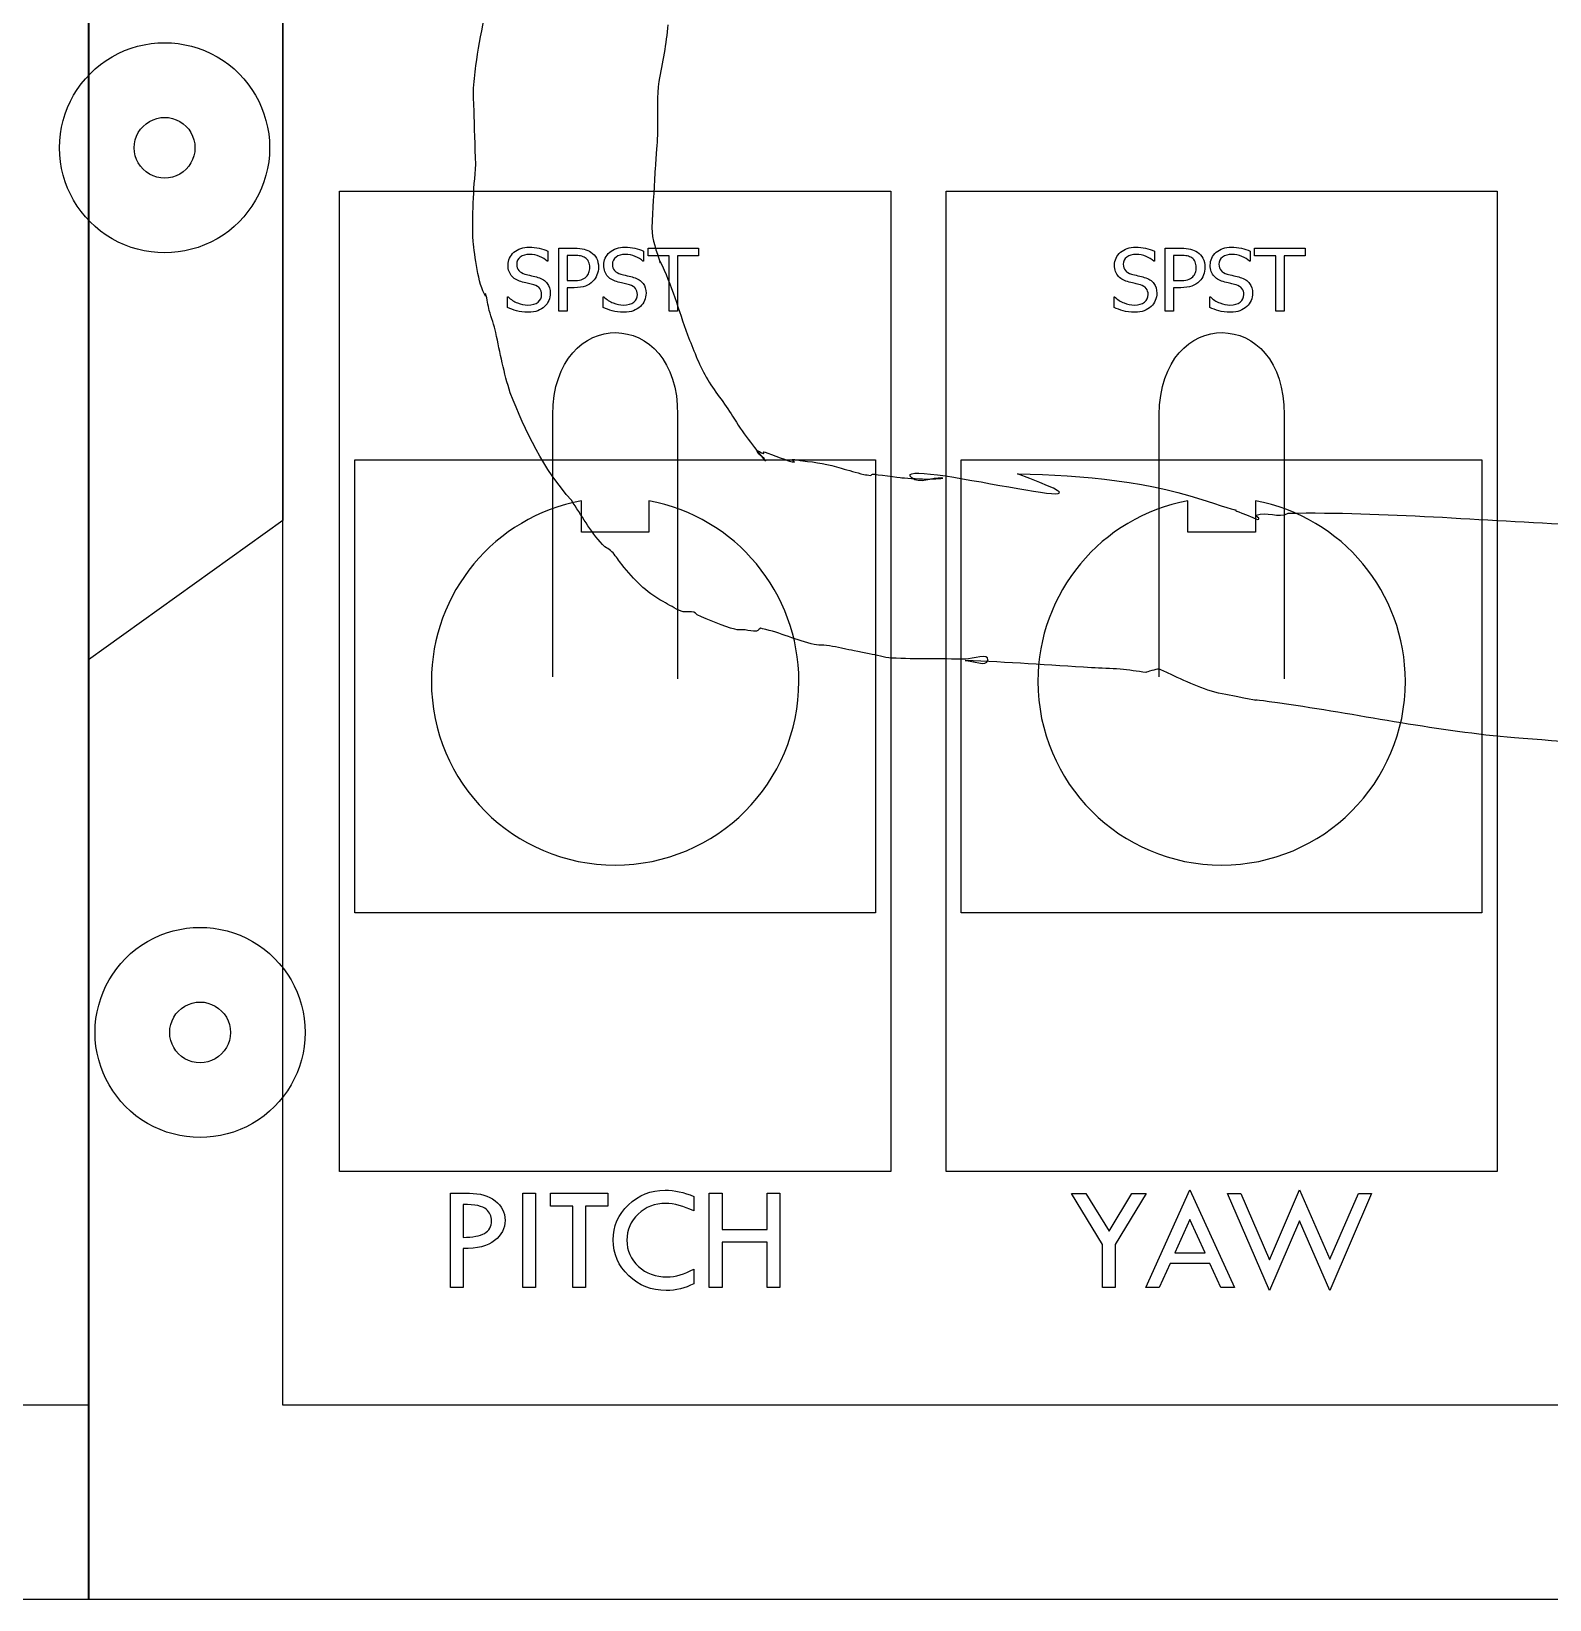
# Model space of a CAD drawing. Extents: x 0 to 339, y 0 to 211.
# Drawn here: x 236.6 to 286.2, y 0.1 to 51.3 of the extents above; entities that cross this region are included whole.
import ezdxf

# ---------------------------------------------------------------- set-up
doc = ezdxf.new("R2010")
doc.units = 0
doc.layers.add('Layer_1', color=7, linetype='CONTINUOUS')

msp = doc.modelspace()

# ---------------------------------------------------------------- linework, layer by layer
at = {"layer": 'Layer_1', "color": 6}
for p, q in [((238.475311, 0.149044), (238.475311, 210.432094)), ((238.487211, 210.432094), (238.487211, 0.149044)), ((238.4753, 204.072506), (238.4753, 6.478666)), ((244.825286, 6.478666), (244.825286, 204.072506)), ((246.673074, 46.108046), (264.673074, 46.108046)), ((246.673074, 14.108046), (246.673074, 46.108046)), ((264.673074, 46.108046), (264.673074, 14.108046)), ((266.477143, 46.108046), (284.477143, 46.108046)), ((266.477143, 14.108046), (266.477143, 46.108046)), ((284.477143, 46.108046), (284.477143, 14.108046)), ((253.476479, 44.147816), (253.476479, 43.821221)), ((253.833392, 42.190997), (253.833392, 44.242894)), ((253.833392, 44.242894), (254.348778, 44.242894)), ((256.601867, 44.147816), (256.601867, 43.821221)), ((256.749318, 44.000356), (256.749318, 44.24289)), ((256.749318, 44.24289), (258.400206, 44.24289)), ((258.400206, 44.24289), (258.400206, 44.000356)), ((273.280548, 44.147816), (273.280548, 43.821221)), ((273.637461, 42.190997), (273.637461, 44.242894)), ((273.637461, 44.242894), (274.152847, 44.242894)), ((276.405936, 44.147816), (276.405936, 43.821221)), ((276.553387, 44.000356), (276.553387, 44.24289)), ((276.553387, 44.24289), (278.204275, 44.24289)), ((278.204275, 44.24289), (278.204275, 44.000356)), ((253.476479, 43.821221), (253.455809, 43.821221)), ((254.332238, 44.008616), (254.10624, 44.008616)), ((254.10624, 44.008616), (254.10624, 43.188684)), ((254.844872, 43.617248), (254.844871, 43.617251)), ((255.12875, 43.624152), (255.128746, 43.624151)), ((256.601867, 43.821221), (256.581197, 43.821221)), ((257.438337, 44.000356), (256.749318, 44.000356)), ((257.438337, 42.190993), (257.438337, 44.000356)), ((258.400206, 44.000356), (257.711188, 44.000356)), ((257.711188, 44.000356), (257.711188, 42.190993)), ((273.280548, 43.821221), (273.259878, 43.821221)), ((274.136307, 44.008616), (273.910309, 44.008616)), ((273.910309, 44.008616), (273.910309, 43.188684)), ((274.648941, 43.617248), (274.64894, 43.617251)), ((274.932819, 43.624152), (274.932815, 43.624151)), ((276.405936, 43.821221), (276.385266, 43.821221)), ((277.242406, 44.000356), (276.553387, 44.000356)), ((277.242406, 42.190993), (277.242406, 44.000356)), ((278.204275, 44.000356), (277.515257, 44.000356)), ((277.515257, 44.000356), (277.515257, 42.190993)), ((254.10624, 43.188684), (254.292275, 43.188684)), ((273.910309, 43.188684), (274.096344, 43.188684)), ((252.160454, 42.313638), (252.160454, 42.655391)), ((252.160454, 42.655391), (252.179747, 42.655391)), ((254.337754, 42.955807), (254.106244, 42.955807)), ((254.106244, 42.955807), (254.106244, 42.190997)), ((255.285842, 42.313633), (255.285842, 42.655391)), ((255.285842, 42.655391), (255.305132, 42.655391)), ((271.964523, 42.313638), (271.964523, 42.655391)), ((271.964523, 42.655391), (271.983816, 42.655391)), ((274.141823, 42.955807), (273.910313, 42.955807)), ((273.910313, 42.955807), (273.910313, 42.190997)), ((275.089911, 42.313633), (275.089911, 42.655391)), ((275.089911, 42.655391), (275.109201, 42.655391)), ((252.834314, 42.153802), (252.834314, 42.153786)), ((254.106244, 42.190997), (253.833392, 42.190997)), ((255.959699, 42.153802), (255.959703, 42.153786)), ((257.711188, 42.190993), (257.438337, 42.190993)), ((272.638383, 42.153802), (272.638383, 42.153786)), ((273.910313, 42.190997), (273.637461, 42.190997)), ((275.763768, 42.153802), (275.763772, 42.153786)), ((277.515257, 42.190993), (277.242406, 42.190993)), ((253.634978, 30.255239), (253.634978, 38.807869)), ((257.710831, 38.807869), (257.710831, 30.188419)), ((273.439047, 30.255239), (273.439047, 38.807869)), ((277.5149, 38.807869), (277.5149, 30.188419)), ((264.673074, 14.108046), (246.673074, 14.108046)), ((284.477143, 14.108046), (266.477143, 14.108046)), ((238.4753, 6.478666), (122.48033, 6.478666)), ((332.242034, 6.478666), (244.825286, 6.478666)), ((238.487211, 0.149044), (238.475311, 0.149044))]:
    msp.add_line(p, q, dxfattribs=at)
at = {"layer": 'Layer_1', "color": 1}
for p, q in [((244.825298, 59.689061), (244.825298, 35.355151)), ((241.953718, 47.522371), (241.953718, 47.522371)), ((254.57329, 34.973004), (254.57329, 36.002478)), ((256.773157, 36.002478), (256.773157, 34.973004)), ((274.377359, 34.973004), (274.377359, 36.002478)), ((276.577226, 36.002478), (276.577226, 34.973004)), ((244.825298, 35.355151), (238.475308, 30.812271)), ((256.773157, 34.973004), (254.57329, 34.973004)), ((276.577226, 34.973004), (274.377359, 34.973004)), ((238.475308, 30.812271), (238.475308, 6.478871)), ((243.112358, 18.645581), (243.112358, 18.645581)), ((238.475308, 6.478871), (238.475308, 6.478871)), ((238.475308, 6.478871), (238.475308, 0.149051))]:
    msp.add_line(p, q, dxfattribs=at)
at = {"layer": 'Layer_1', "color": 3}
for p, q in [((244.39053, 47.522371), (244.39053, 47.522371)), ((247.173059, 37.335906), (264.173059, 37.335906)), ((247.173059, 22.549446), (247.173059, 37.335906)), ((264.173059, 37.335906), (264.173059, 22.549446)), ((266.977128, 37.335906), (283.977128, 37.335906)), ((266.977128, 22.549446), (266.977128, 37.335906)), ((283.977128, 37.335906), (283.977128, 22.549446)), ((264.173059, 22.549446), (247.173059, 22.549446)), ((283.977128, 22.549446), (266.977128, 22.549446)), ((245.54917, 18.645581), (245.54917, 18.645581))]:
    msp.add_line(p, q, dxfattribs=at)
at = {"layer": 'Layer_1', "color": 7}
for p, q in [((250.295281, 13.397901), (250.912642, 13.397901)), ((250.295281, 10.325561), (250.295281, 13.397901)), ((252.661028, 13.397901), (253.075818, 13.397901)), ((252.661028, 10.325561), (252.661028, 13.397901)), ((253.075818, 13.397901), (253.075818, 10.325561)), ((253.558131, 13.397901), (255.436742, 13.397901)), ((253.558131, 12.978291), (253.558131, 13.397901)), ((255.436742, 13.397901), (255.436742, 12.978291)), ((258.747824, 13.397901), (259.167436, 13.397901)), ((258.747824, 10.325561), (258.747824, 13.397901)), ((259.167436, 13.397901), (259.167436, 12.216231)), ((260.63608, 12.216231), (260.63608, 13.397901)), ((260.63608, 13.397901), (261.05087, 13.397901)), ((261.05087, 13.397901), (261.05087, 10.325561)), ((270.579251, 13.388931), (271.044683, 13.388931)), ((271.582462, 11.720121), (270.579251, 13.388931)), ((271.044683, 13.388931), (271.799503, 12.154211)), ((271.799503, 12.154211), (272.544678, 13.388931)), ((273.01011, 13.388931), (272.002075, 11.724951)), ((272.544678, 13.388931), (273.01011, 13.388931)), ((273.005287, 10.316591), (274.442581, 13.507101)), ((274.442581, 13.507101), (275.894344, 10.316591)), ((277.035015, 10.222541), (275.67248, 13.384111)), ((275.67248, 13.384111), (276.106562, 13.384111)), ((276.106562, 13.384111), (277.039838, 11.220931)), ((277.039838, 11.220931), (278.023757, 13.507101)), ((278.023757, 13.507101), (279.0125, 11.240221)), ((279.0125, 11.240221), (279.940953, 13.384111)), ((280.375035, 13.384111), (279.0125, 10.222541)), ((279.940953, 13.384111), (280.375035, 13.384111)), ((250.710071, 13.031341), (250.710071, 11.955781)), ((250.710071, 13.031341), (250.710071, 13.031341)), ((254.288836, 12.978291), (253.558131, 12.978291)), ((254.288836, 10.325561), (254.288836, 12.978291)), ((255.436742, 12.978291), (254.703626, 12.978291)), ((254.703626, 12.978291), (254.703626, 10.325561)), ((258.240188, 13.294201), (258.240188, 12.819121)), ((258.240188, 13.294201), (258.240188, 13.294201)), ((274.442581, 12.544881), (273.948209, 11.452441)), ((274.936952, 11.452441), (274.442581, 12.544881)), ((278.023757, 12.494241), (277.035015, 10.222541)), ((279.0125, 10.222541), (278.023757, 12.494241)), ((259.167436, 12.216231), (260.63608, 12.216231)), ((260.63608, 11.801441), (259.167436, 11.801441)), ((259.167436, 11.801441), (259.167436, 10.325561)), ((260.63608, 10.325561), (260.63608, 11.801441)), ((250.710071, 11.589231), (250.710071, 10.325561)), ((271.582462, 10.316591), (271.582462, 11.720121)), ((272.002075, 11.724951), (272.002075, 10.316591)), ((273.948209, 11.452441), (274.936952, 11.452441)), ((258.240188, 10.923631), (258.240188, 10.443731)), ((273.791457, 11.102761), (273.44178, 10.316591)), ((275.096115, 11.102761), (273.791457, 11.102761)), ((275.455439, 10.316591), (275.096115, 11.102761)), ((250.710071, 10.325561), (250.295281, 10.325561)), ((253.075818, 10.325561), (252.661028, 10.325561)), ((254.703626, 10.325561), (254.288836, 10.325561)), ((259.167436, 10.325561), (258.747824, 10.325561)), ((261.05087, 10.325561), (260.63608, 10.325561)), ((272.002075, 10.316591), (271.582462, 10.316591)), ((273.44178, 10.316591), (273.005287, 10.316591)), ((275.894344, 10.316591), (275.455439, 10.316591)), ((338.58731, 0.132278), (0.13229, 0.132278))]:
    msp.add_line(p, q, dxfattribs=at)
at = {"layer": 'Layer_1', "color": 3}
for points in [[(304.930188, 47.187471), (290.812126, 47.187471), (279.382211, 58.617381), (279.382211, 72.714281)], [(251.125847, 50.205981), (251.260414, 51.215801), (251.510689, 52.205671), (251.737262, 53.197771)], [(257.398165, 51.541041), (257.342385, 50.916461), (257.21555, 50.300451), (257.094915, 49.686131)], [(239.24703, 50.491972), (240.307966, 51.104504), (241.615094, 51.104504), (242.67603, 50.491972)], [(237.53253, 47.522371), (237.53253, 48.747435), (238.186094, 49.87944), (239.24703, 50.491972)], [(242.67603, 50.491972), (243.736966, 49.87944), (244.39053, 48.747435), (244.39053, 47.522371)], [(251.045057, 49.368491), (251.056937, 49.648691), (251.098917, 49.926811), (251.125847, 50.205981)], [(257.094915, 49.686131), (257.034415, 49.214821), (257.064125, 48.743691), (257.058295, 48.269651)], [(251.065877, 48.790331), (251.060977, 48.983111), (251.036907, 49.175821), (251.045057, 49.368491)], [(251.125967, 46.982991), (251.097327, 47.585261), (251.081197, 48.187441), (251.065877, 48.790331)], [(257.058295, 48.269651), (257.051395, 47.711381), (257.041415, 47.704131), (257.002015, 47.156461)], [(239.24703, 44.55277), (238.186094, 45.165302), (237.53253, 46.297307), (237.53253, 47.522371)], [(244.39053, 47.522371), (244.39053, 46.297307), (243.736966, 45.165302), (242.67603, 44.55277)], [(257.002015, 47.156461), (256.991115, 47.004891), (256.980665, 46.853291), (256.969985, 46.701711)], [(251.035587, 44.463971), (250.996417, 45.303931), (251.052307, 46.146231), (251.125967, 46.982991)], [(256.969985, 46.701711), (256.951675, 46.105121), (256.878085, 45.511711), (256.876325, 44.914881)], [(242.67603, 44.55277), (241.615094, 43.940238), (240.307966, 43.940238), (239.24703, 44.55277)], [(256.876325, 44.914881), (256.865055, 44.517961), (257.031833, 44.149661), (257.144773, 43.771721)], [(251.43814, 42.684631), (251.196525, 43.070571), (251.089851, 44.017221), (251.035587, 44.463971)], [(257.144773, 43.771721), (257.149573, 43.755621), (257.137873, 43.804521), (257.134403, 43.820921)], [(257.134403, 43.820921), (257.515977, 43.051241), (257.748318, 42.224231), (258.034126, 41.416851)], [(251.44604, 42.756531), (251.43994, 42.779831), (251.45094, 42.664231), (251.43814, 42.684631)], [(251.562444, 42.209161), (251.523644, 42.391621), (251.493204, 42.576061), (251.44604, 42.756531)], [(251.775383, 41.491511), (251.724963, 41.730611), (251.630185, 41.976541), (251.562444, 42.209161)], [(252.248712, 39.520271), (252.042702, 40.166461), (251.914909, 40.829891), (251.775383, 41.491511)], [(258.034126, 41.416851), (258.223563, 40.952551), (258.397182, 40.470931), (258.647595, 40.034621)], [(258.647595, 40.034621), (258.902928, 39.589741), (259.242955, 39.194211), (259.509813, 38.756901)], [(254.243371, 36.018501), (253.339073, 37.026081), (252.735495, 38.268481), (252.248712, 39.520271)], [(259.509813, 38.756901), (259.82807, 38.237591), (260.198415, 37.763231), (260.58159, 37.289711)], [(260.31157, 37.615371), (260.30154, 37.688271), (260.445661, 37.545771), (260.519024, 37.539671)], [(260.54058, 37.382711), (260.47113, 37.466511), (260.326373, 37.507561), (260.31157, 37.615371)], [(260.519024, 37.539671), (260.538474, 37.537671), (260.507774, 37.602171), (260.526724, 37.597671)], [(260.526724, 37.597671), (260.566564, 37.588671), (261.263856, 37.329701), (261.367641, 37.291381)], [(260.58159, 37.289711), (260.56791, 37.320711), (260.56222, 37.356611), (260.54058, 37.382711)], [(265.361504, 36.746091), (264.500201, 37.509951), (273.523786, 35.149601), (268.812674, 36.877851)], [(261.367641, 37.291381), (261.422301, 37.281381), (261.476957, 37.271681), (261.531614, 37.261881)], [(261.531614, 37.261881), (261.506324, 37.288981), (261.419121, 37.337481), (261.455754, 37.343181)], [(261.455754, 37.343181), (261.569666, 37.360881), (261.684513, 37.314181), (261.799274, 37.303381)], [(261.799274, 37.303381), (262.22524, 37.263081), (262.645218, 37.192741), (263.055081, 37.062221)], [(263.055081, 37.062221), (263.301641, 36.997421), (263.544587, 36.918491), (263.793073, 36.861521)], [(263.793073, 36.861521), (263.865383, 36.844921), (263.939922, 36.840321), (264.013347, 36.829621)], [(264.013347, 36.829621), (264.040037, 36.843021), (264.063577, 36.870621), (264.093417, 36.869721)], [(264.093417, 36.869721), (264.157587, 36.867721), (264.967802, 36.762771), (265.037022, 36.753931)], [(268.812674, 36.877851), (270.982202, 36.831951), (273.152425, 36.639871), (275.215919, 35.917481)], [(265.037022, 36.753931), (265.25094, 36.739531), (265.685728, 36.705531), (265.897627, 36.710431)], [(266.343812, 36.745931), (266.017097, 36.767631), (265.60648, 36.528831), (265.361504, 36.746091)], [(265.897627, 36.710431), (266.046786, 36.713431), (266.49268, 36.736031), (266.343812, 36.745931)], [(255.25866, 34.574781), (254.863015, 35.009691), (254.568235, 35.531661), (254.243371, 36.018501)], [(275.215919, 35.917481), (276.720562, 35.445241), (275.234859, 35.936581), (276.491353, 35.457461)], [(276.491353, 35.457461), (276.555423, 35.433061), (276.630968, 35.369161), (276.690008, 35.404061)], [(276.690008, 35.404061), (276.732248, 35.428961), (276.565664, 35.504921), (276.609378, 35.527171)], [(276.609378, 35.527171), (276.917578, 35.684071), (277.354681, 35.406271), (277.644532, 35.596871)], [(277.644532, 35.596871), (280.814584, 35.644571), (283.973656, 35.351931), (287.138655, 35.222741)], [(255.604417, 34.299991), (255.508347, 34.411541), (255.357728, 34.465881), (255.25866, 34.574781)], [(255.889768, 33.920091), (255.794658, 34.046721), (255.707766, 34.179981), (255.604417, 34.299991)], [(257.240005, 32.710761), (256.648659, 33.031871), (256.306293, 33.409491), (255.889768, 33.920091)], [(257.827131, 32.393501), (257.62205, 32.479701), (257.435495, 32.604601), (257.240005, 32.710761)], [(258.355571, 32.272151), (258.216048, 32.465901), (257.99375, 32.323451), (257.827131, 32.393501)], [(259.579618, 31.804501), (259.223777, 31.898901), (258.713769, 32.122351), (258.355571, 32.272151)], [(259.913609, 31.783401), (259.802492, 31.793401), (259.687435, 31.775401), (259.579618, 31.804501)], [(260.285481, 31.741901), (260.160838, 31.736901), (260.037847, 31.772401), (259.913609, 31.783401)], [(260.489046, 31.824701), (260.389626, 31.885701), (260.358678, 31.744701), (260.285481, 31.741901)], [(262.176741, 31.305991), (261.601876, 31.440561), (261.066462, 31.695441), (260.489046, 31.824701)], [(262.482557, 31.286991), (262.380965, 31.297491), (262.276188, 31.282991), (262.176741, 31.305991)], [(262.86402, 31.234891), (262.736867, 31.252291), (262.610211, 31.273791), (262.482557, 31.286991)], [(263.970108, 31.006541), (263.286086, 31.139491), (263.483219, 31.099941), (262.86402, 31.234891)], [(264.701038, 30.866241), (264.453338, 30.880141), (264.213641, 30.959241), (263.970108, 31.006541)], [(267.108347, 30.830141), (266.305977, 30.846041), (265.5023, 30.821141), (264.701038, 30.866241)], [(267.101201, 30.785341), (267.347864, 30.791341), (267.802286, 30.560141), (267.841185, 30.803841)], [(271.224901, 30.550681), (269.849639, 30.634181), (268.478523, 30.738671), (267.101201, 30.785341)], [(267.841185, 30.803841), (267.879725, 31.045221), (267.352735, 30.825241), (267.108347, 30.830141)], [(272.165648, 30.501581), (271.852842, 30.528981), (271.538332, 30.531681), (271.224901, 30.550681)], [(273.003314, 30.394631), (272.724094, 30.430231), (272.446059, 30.476931), (272.165648, 30.501581)], [(273.418897, 30.505051), (273.363387, 30.518351), (273.013024, 30.397701), (273.003314, 30.394631)], [(273.803099, 30.337781), (273.676096, 30.395881), (273.55475, 30.472591), (273.418897, 30.505051)], [(275.616736, 29.672781), (274.963773, 29.787621), (274.398224, 30.065331), (273.803099, 30.337781)], [(277.666965, 29.352401), (275.476036, 29.676641), (277.670665, 29.275401), (275.616736, 29.672781)], [(285.034394, 28.261021), (282.557153, 28.474371), (280.122378, 28.989011), (277.666965, 29.352401)], [(290.089841, 27.970221), (288.587457, 27.977221), (286.542969, 28.151001), (285.034394, 28.261021)], [(240.40567, 21.615182), (241.466606, 22.227714), (242.773734, 22.227714), (243.83467, 21.615182)], [(238.69117, 18.645581), (238.69117, 19.870645), (239.344734, 21.00265), (240.40567, 21.615182)], [(243.83467, 21.615182), (244.895606, 21.00265), (245.54917, 19.870645), (245.54917, 18.645581)], [(240.40567, 15.67598), (239.344734, 16.288512), (238.69117, 17.420517), (238.69117, 18.645581)], [(245.54917, 18.645581), (245.54917, 17.420517), (244.895606, 16.288512), (243.83467, 15.67598)], [(243.83467, 15.67598), (242.773734, 15.063448), (241.466606, 15.063448), (240.40567, 15.67598)]]:
    msp.add_open_spline(points, degree=3, dxfattribs=at)
at = {"layer": 'Layer_1', "color": 1}
for points in [[(239.969343, 47.522371), (239.969343, 47.876845), (240.158452, 48.204393), (240.465436, 48.381631)], [(240.465436, 48.381631), (240.77242, 48.558868), (241.15064, 48.558868), (241.457624, 48.381631)], [(241.457624, 48.381631), (241.764608, 48.204393), (241.953718, 47.876845), (241.953718, 47.522371)], [(240.465436, 46.663111), (240.158452, 46.840349), (239.969343, 47.167897), (239.969343, 47.522371)], [(241.953718, 47.522371), (241.953718, 47.167897), (241.764608, 46.840349), (241.457624, 46.663111)], [(241.457624, 46.663111), (241.15064, 46.485874), (240.77242, 46.485874), (240.465436, 46.663111)], [(254.57329, 36.002478), (251.734308, 35.473005), (249.675297, 32.996198), (249.673331, 30.108265)], [(261.673116, 30.108265), (261.671116, 32.996197), (259.612138, 35.473005), (256.773157, 36.002478)], [(274.377359, 36.002478), (271.538377, 35.473005), (269.479366, 32.996198), (269.4774, 30.108265)], [(281.477185, 30.108265), (281.475185, 32.996197), (279.416207, 35.473005), (276.577226, 36.002478)], [(249.673331, 30.108265), (249.673248, 26.794641), (252.359341, 24.108318), (255.672964, 24.108116)], [(255.672964, 24.108116), (258.98679, 24.108032), (261.673198, 26.794439), (261.673116, 30.108265)], [(269.4774, 30.108265), (269.477317, 26.794641), (272.16341, 24.108318), (275.477033, 24.108116)], [(275.477033, 24.108116), (278.790859, 24.108032), (281.477267, 26.794439), (281.477185, 30.108265)], [(241.127983, 18.645581), (241.127983, 19.000055), (241.317092, 19.327603), (241.624076, 19.504841)], [(241.624076, 19.504841), (241.93106, 19.682078), (242.30928, 19.682078), (242.616264, 19.504841)], [(242.616264, 19.504841), (242.923248, 19.327603), (243.112358, 19.000055), (243.112358, 18.645581)], [(241.624076, 17.786321), (241.317092, 17.963559), (241.127983, 18.291107), (241.127983, 18.645581)], [(243.112358, 18.645581), (243.112358, 18.291107), (242.923248, 17.963559), (242.616264, 17.786321)], [(242.616264, 17.786321), (242.30928, 17.609084), (241.93106, 17.609084), (241.624076, 17.786321)]]:
    msp.add_open_spline(points, degree=3, dxfattribs=at)
at = {"layer": 'Layer_1', "color": 6}
for points in [[(252.175612, 43.693062), (252.175612, 43.859345), (252.24038, 43.998527), (252.369916, 44.110608)], [(252.369916, 44.110608), (252.499451, 44.223607), (252.664816, 44.280106), (252.866009, 44.280106)], [(252.883924, 44.044459), (252.757145, 44.044459), (252.65471, 44.014602), (252.576622, 43.954889)], [(252.866009, 44.280106), (252.980845, 44.280106), (253.089251, 44.268623), (253.191226, 44.245656)], [(253.205007, 43.976939), (253.103032, 44.021952), (252.996004, 44.044459), (252.883924, 44.044459)], [(253.191226, 44.245656), (253.294119, 44.222689), (253.389204, 44.190076), (253.476479, 44.147816)], [(254.348778, 44.242894), (254.470045, 44.242894), (254.573398, 44.232787), (254.658837, 44.212574)], [(254.658837, 44.212574), (254.744275, 44.192361), (254.819608, 44.159747), (254.884835, 44.114734)], [(254.884835, 44.114734), (254.961086, 44.062367), (255.020801, 43.995762), (255.06398, 43.914918)], [(255.301, 43.693062), (255.301, 43.859345), (255.365768, 43.998527), (255.495303, 44.110608)], [(255.495303, 44.110608), (255.624838, 44.223607), (255.790203, 44.280106), (255.991396, 44.280106)], [(256.009312, 44.044459), (255.882533, 44.044459), (255.780099, 44.014602), (255.70201, 43.954889)], [(255.991396, 44.280106), (256.106233, 44.280106), (256.214638, 44.268623), (256.316613, 44.245656)], [(256.330395, 43.976939), (256.22842, 44.021952), (256.121392, 44.044459), (256.009312, 44.044459)], [(256.316613, 44.245656), (256.419506, 44.222689), (256.514591, 44.190076), (256.601867, 44.147816)], [(271.979681, 43.693062), (271.979681, 43.859345), (272.044449, 43.998527), (272.173985, 44.110608)], [(272.173985, 44.110608), (272.30352, 44.223607), (272.468885, 44.280106), (272.670078, 44.280106)], [(272.687993, 44.044459), (272.561214, 44.044459), (272.458779, 44.014602), (272.380691, 43.954889)], [(272.670078, 44.280106), (272.784914, 44.280106), (272.89332, 44.268623), (272.995295, 44.245656)], [(273.009076, 43.976939), (272.907101, 44.021952), (272.800073, 44.044459), (272.687993, 44.044459)], [(272.995295, 44.245656), (273.098188, 44.222689), (273.193273, 44.190076), (273.280548, 44.147816)], [(274.152847, 44.242894), (274.274114, 44.242894), (274.377467, 44.232787), (274.462906, 44.212574)], [(274.462906, 44.212574), (274.548344, 44.192361), (274.623677, 44.159747), (274.688904, 44.114734)], [(274.688904, 44.114734), (274.765155, 44.062367), (274.82487, 43.995762), (274.868049, 43.914918)], [(275.105069, 43.693062), (275.105069, 43.859345), (275.169837, 43.998527), (275.299372, 44.110608)], [(275.299372, 44.110608), (275.428907, 44.223607), (275.594272, 44.280106), (275.795465, 44.280106)], [(275.813381, 44.044459), (275.686602, 44.044459), (275.584168, 44.014602), (275.506079, 43.954889)], [(275.795465, 44.280106), (275.910302, 44.280106), (276.018707, 44.268623), (276.120682, 44.245656)], [(276.134464, 43.976939), (276.032489, 44.021952), (275.925461, 44.044459), (275.813381, 44.044459)], [(276.120682, 44.245656), (276.223575, 44.222689), (276.31866, 44.190076), (276.405936, 44.147816)], [(252.210063, 43.480845), (252.187096, 43.542398), (252.175612, 43.613137), (252.175612, 43.693062)], [(252.576622, 43.954889), (252.498533, 43.896096), (252.459489, 43.818466), (252.459489, 43.722001)], [(252.459489, 43.722001), (252.459489, 43.634726), (252.482456, 43.565364), (252.528391, 43.513917)], [(252.528391, 43.513917), (252.574325, 43.46247), (252.64093, 43.424804), (252.728206, 43.400918)], [(253.455809, 43.821221), (253.390582, 43.880934), (253.306981, 43.93284), (253.205007, 43.976939)], [(254.545834, 43.990696), (254.488874, 44.002643), (254.417675, 44.008616), (254.332238, 44.008616)], [(254.697418, 43.930066), (254.654238, 43.958546), (254.60371, 43.978756), (254.545834, 43.990696)], [(254.807661, 43.801908), (254.783774, 43.854275), (254.747027, 43.896994), (254.697418, 43.930066)], [(254.844871, 43.617251), (254.844871, 43.68799), (254.832468, 43.749543), (254.807661, 43.801908)], [(254.817312, 43.446372), (254.835685, 43.495065), (254.844872, 43.552024), (254.844872, 43.617248)], [(255.06398, 43.914918), (255.10716, 43.834992), (255.12875, 43.73807), (255.12875, 43.624152)], [(255.128746, 43.624151), (255.128746, 43.535038), (255.112669, 43.450519), (255.080516, 43.370593)], [(255.33545, 43.480845), (255.312483, 43.542398), (255.301, 43.613137), (255.301, 43.693062)], [(255.70201, 43.954889), (255.623921, 43.896096), (255.584876, 43.818466), (255.584876, 43.722001)], [(255.584876, 43.722001), (255.584876, 43.634726), (255.607843, 43.565364), (255.653776, 43.513917)], [(255.653776, 43.513917), (255.699709, 43.46247), (255.766315, 43.424804), (255.853592, 43.400918)], [(256.581197, 43.821221), (256.51597, 43.880934), (256.43237, 43.93284), (256.330395, 43.976939)], [(272.014132, 43.480845), (271.991165, 43.542398), (271.979681, 43.613137), (271.979681, 43.693062)], [(272.380691, 43.954889), (272.302602, 43.896096), (272.263558, 43.818466), (272.263558, 43.722001)], [(272.263558, 43.722001), (272.263558, 43.634726), (272.286525, 43.565364), (272.33246, 43.513917)], [(272.33246, 43.513917), (272.378394, 43.46247), (272.444999, 43.424804), (272.532275, 43.400918)], [(273.259878, 43.821221), (273.194651, 43.880934), (273.11105, 43.93284), (273.009076, 43.976939)], [(274.349903, 43.990696), (274.292943, 44.002643), (274.221744, 44.008616), (274.136307, 44.008616)], [(274.501487, 43.930066), (274.458307, 43.958546), (274.407779, 43.978756), (274.349903, 43.990696)], [(274.61173, 43.801908), (274.587843, 43.854275), (274.551096, 43.896994), (274.501487, 43.930066)], [(274.64894, 43.617251), (274.64894, 43.68799), (274.636537, 43.749543), (274.61173, 43.801908)], [(274.621381, 43.446372), (274.639754, 43.495065), (274.648941, 43.552024), (274.648941, 43.617248)], [(274.868049, 43.914918), (274.911229, 43.834992), (274.932819, 43.73807), (274.932819, 43.624152)], [(274.932815, 43.624151), (274.932815, 43.535038), (274.916738, 43.450519), (274.884585, 43.370593)], [(275.139519, 43.480845), (275.116552, 43.542398), (275.105069, 43.613137), (275.105069, 43.693062)], [(275.506079, 43.954889), (275.42799, 43.896096), (275.388945, 43.818466), (275.388945, 43.722001)], [(275.388945, 43.722001), (275.388945, 43.634726), (275.411912, 43.565364), (275.457845, 43.513917)], [(275.457845, 43.513917), (275.503778, 43.46247), (275.570384, 43.424804), (275.657661, 43.400918)], [(276.385266, 43.821221), (276.320039, 43.880934), (276.236439, 43.93284), (276.134464, 43.976939)], [(252.309282, 43.32237), (252.267022, 43.367383), (252.233949, 43.420208), (252.210063, 43.480845)], [(252.45811, 43.210749), (252.40207, 43.239229), (252.352461, 43.276436), (252.309282, 43.32237)], [(252.64828, 43.140469), (252.57754, 43.158842), (252.514151, 43.182269), (252.45811, 43.210749)], [(252.845339, 43.092239), (252.792973, 43.104186), (252.727287, 43.120262), (252.64828, 43.140469)], [(252.728206, 43.400918), (252.786083, 43.385298), (252.856822, 43.367385), (252.940424, 43.347178)], [(253.018972, 43.046759), (252.955582, 43.065132), (252.897704, 43.080292), (252.845339, 43.092239)], [(252.940424, 43.347178), (253.024025, 43.327885), (253.093386, 43.309971), (253.148507, 43.293438)], [(253.211897, 42.932382), (253.171474, 42.983829), (253.107166, 43.021954), (253.018972, 43.046759)], [(253.148507, 43.293438), (253.289986, 43.250258), (253.393338, 43.185031), (253.458566, 43.097756)], [(253.458566, 43.097756), (253.523793, 43.010481), (253.556407, 42.902994), (253.556407, 42.775296)], [(254.292275, 43.188684), (254.402518, 43.188684), (254.491631, 43.197411), (254.559614, 43.214864)], [(254.700178, 43.009547), (254.604634, 42.97372), (254.483826, 42.955807), (254.337754, 42.955807)], [(254.559614, 43.214864), (254.627597, 43.233237), (254.684097, 43.265391), (254.729112, 43.311324)], [(254.949602, 43.168021), (254.878863, 43.0982), (254.795722, 43.045376), (254.700178, 43.009547)], [(254.729112, 43.311324), (254.769532, 43.352664), (254.798932, 43.39768), (254.817312, 43.446372)], [(255.080516, 43.370593), (255.049283, 43.291585), (255.005645, 43.224061), (254.949602, 43.168021)], [(255.43467, 43.32237), (255.39241, 43.367383), (255.359337, 43.420208), (255.33545, 43.480845)], [(255.583498, 43.210749), (255.527458, 43.239229), (255.477849, 43.276436), (255.43467, 43.32237)], [(255.773668, 43.140469), (255.702929, 43.158842), (255.639539, 43.182269), (255.583498, 43.210749)], [(255.970727, 43.092239), (255.91836, 43.104186), (255.852674, 43.120262), (255.773668, 43.140469)], [(255.853592, 43.400918), (255.911472, 43.385298), (255.982211, 43.367385), (256.065809, 43.347178)], [(256.14436, 43.046759), (256.080967, 43.065132), (256.023089, 43.080292), (255.970727, 43.092239)], [(256.065809, 43.347178), (256.14941, 43.327885), (256.218772, 43.309971), (256.273893, 43.293438)], [(256.337285, 42.932382), (256.296865, 42.983829), (256.232557, 43.021954), (256.14436, 43.046759)], [(256.273893, 43.293438), (256.415372, 43.250258), (256.518724, 43.185031), (256.583951, 43.097756)], [(256.583951, 43.097756), (256.649178, 43.010481), (256.681791, 42.902994), (256.681791, 42.775296)], [(272.113351, 43.32237), (272.071091, 43.367383), (272.038018, 43.420208), (272.014132, 43.480845)], [(272.262179, 43.210749), (272.206139, 43.239229), (272.15653, 43.276436), (272.113351, 43.32237)], [(272.452349, 43.140469), (272.381609, 43.158842), (272.31822, 43.182269), (272.262179, 43.210749)], [(272.649408, 43.092239), (272.597042, 43.104186), (272.531356, 43.120262), (272.452349, 43.140469)], [(272.532275, 43.400918), (272.590152, 43.385298), (272.660891, 43.367385), (272.744493, 43.347178)], [(272.823041, 43.046759), (272.759651, 43.065132), (272.701773, 43.080292), (272.649408, 43.092239)], [(272.744493, 43.347178), (272.828094, 43.327885), (272.897455, 43.309971), (272.952576, 43.293438)], [(273.015966, 42.932382), (272.975543, 42.983829), (272.911235, 43.021954), (272.823041, 43.046759)], [(272.952576, 43.293438), (273.094055, 43.250258), (273.197407, 43.185031), (273.262635, 43.097756)], [(273.262635, 43.097756), (273.327862, 43.010481), (273.360476, 42.902994), (273.360476, 42.775296)], [(274.096344, 43.188684), (274.206587, 43.188684), (274.2957, 43.197411), (274.363683, 43.214864)], [(274.504247, 43.009547), (274.408703, 42.97372), (274.287895, 42.955807), (274.141823, 42.955807)], [(274.363683, 43.214864), (274.431666, 43.233237), (274.488166, 43.265391), (274.533181, 43.311324)], [(274.753671, 43.168021), (274.682932, 43.0982), (274.599791, 43.045376), (274.504247, 43.009547)], [(274.533181, 43.311324), (274.573601, 43.352664), (274.603001, 43.39768), (274.621381, 43.446372)], [(274.884585, 43.370593), (274.853352, 43.291585), (274.809714, 43.224061), (274.753671, 43.168021)], [(275.238739, 43.32237), (275.196479, 43.367383), (275.163406, 43.420208), (275.139519, 43.480845)], [(275.387567, 43.210749), (275.331527, 43.239229), (275.281918, 43.276436), (275.238739, 43.32237)], [(275.577737, 43.140469), (275.506998, 43.158842), (275.443608, 43.182269), (275.387567, 43.210749)], [(275.774796, 43.092239), (275.722429, 43.104186), (275.656743, 43.120262), (275.577737, 43.140469)], [(275.657661, 43.400918), (275.715541, 43.385298), (275.78628, 43.367385), (275.869878, 43.347178)], [(275.948429, 43.046759), (275.885036, 43.065132), (275.827158, 43.080292), (275.774796, 43.092239)], [(275.869878, 43.347178), (275.953479, 43.327885), (276.022841, 43.309971), (276.077962, 43.293438)], [(276.141354, 42.932382), (276.100934, 42.983829), (276.036626, 43.021954), (275.948429, 43.046759)], [(276.077962, 43.293438), (276.219441, 43.250258), (276.322793, 43.185031), (276.38802, 43.097756)], [(276.38802, 43.097756), (276.453247, 43.010481), (276.48586, 42.902994), (276.48586, 42.775296)], [(252.179747, 42.655391), (252.269779, 42.570872), (252.371754, 42.505185), (252.485672, 42.458332)], [(253.156776, 42.483142), (253.233946, 42.546529), (253.272531, 42.62967), (253.272531, 42.732566)], [(253.272531, 42.732566), (253.272531, 42.81433), (253.252319, 42.880935), (253.211897, 42.932382)], [(253.506797, 42.538273), (253.474642, 42.460184), (253.429167, 42.394039), (253.370371, 42.339836)], [(253.556407, 42.775296), (253.556407, 42.695369), (253.53987, 42.616362), (253.506797, 42.538273)], [(255.305132, 42.655391), (255.395164, 42.570872), (255.497139, 42.505185), (255.611056, 42.458332)], [(256.28216, 42.483142), (256.35933, 42.546529), (256.397915, 42.62967), (256.397915, 42.732566)], [(256.397915, 42.732566), (256.397915, 42.81433), (256.377705, 42.880935), (256.337285, 42.932382)], [(256.632181, 42.538273), (256.600028, 42.460184), (256.554552, 42.394039), (256.495755, 42.339836)], [(256.681791, 42.775296), (256.681791, 42.695369), (256.665254, 42.616362), (256.632181, 42.538273)], [(271.983816, 42.655391), (272.073848, 42.570872), (272.175823, 42.505185), (272.289741, 42.458332)], [(272.960845, 42.483142), (273.038015, 42.546529), (273.0766, 42.62967), (273.0766, 42.732566)], [(273.0766, 42.732566), (273.0766, 42.81433), (273.056388, 42.880935), (273.015966, 42.932382)], [(273.310866, 42.538273), (273.278711, 42.460184), (273.233236, 42.394039), (273.17444, 42.339836)], [(273.360476, 42.775296), (273.360476, 42.695369), (273.343939, 42.616362), (273.310866, 42.538273)], [(275.109201, 42.655391), (275.199233, 42.570872), (275.301208, 42.505185), (275.415125, 42.458332)], [(276.086229, 42.483142), (276.163399, 42.546529), (276.201984, 42.62967), (276.201984, 42.732566)], [(276.201984, 42.732566), (276.201984, 42.81433), (276.181774, 42.880935), (276.141354, 42.932382)], [(276.43625, 42.538273), (276.404097, 42.460184), (276.358621, 42.394039), (276.299824, 42.339836)], [(276.48586, 42.775296), (276.48586, 42.695369), (276.469323, 42.616362), (276.43625, 42.538273)], [(252.453976, 42.199256), (252.350164, 42.230495), (252.252323, 42.268622), (252.160454, 42.313638)], [(252.834314, 42.153786), (252.685486, 42.153786), (252.558707, 42.168943), (252.453976, 42.199256)], [(252.485672, 42.458332), (252.599589, 42.412399), (252.709373, 42.389432), (252.815022, 42.389432)], [(252.815022, 42.389432), (252.965688, 42.389432), (253.079606, 42.420669), (253.156776, 42.483142)], [(253.14575, 42.202032), (253.063068, 42.169879), (252.959256, 42.153802), (252.834314, 42.153802)], [(253.370371, 42.339836), (253.304225, 42.280123), (253.229351, 42.234188), (253.14575, 42.202032)], [(253.634978, 38.807869), (253.657278, 42.416009), (257.755361, 42.349189), (257.710831, 38.807869)], [(255.579364, 42.199256), (255.475552, 42.230489), (255.377711, 42.268615), (255.285842, 42.313633)], [(255.959703, 42.153786), (255.810875, 42.153786), (255.684095, 42.168943), (255.579364, 42.199256)], [(255.611056, 42.458332), (255.724974, 42.412399), (255.834758, 42.389432), (255.940407, 42.389432)], [(255.940407, 42.389432), (256.091072, 42.389432), (256.20499, 42.420669), (256.28216, 42.483142)], [(256.271135, 42.202032), (256.188453, 42.169879), (256.084641, 42.153802), (255.959699, 42.153802)], [(256.495755, 42.339836), (256.429608, 42.280123), (256.354735, 42.234188), (256.271135, 42.202032)], [(272.258045, 42.199256), (272.154233, 42.230495), (272.056392, 42.268622), (271.964523, 42.313638)], [(272.638383, 42.153786), (272.489555, 42.153786), (272.362776, 42.168943), (272.258045, 42.199256)], [(272.289741, 42.458332), (272.403658, 42.412399), (272.513442, 42.389432), (272.619091, 42.389432)], [(272.619091, 42.389432), (272.769757, 42.389432), (272.883675, 42.420669), (272.960845, 42.483142)], [(272.949819, 42.202032), (272.867137, 42.169879), (272.763325, 42.153802), (272.638383, 42.153802)], [(273.17444, 42.339836), (273.108294, 42.280123), (273.03342, 42.234188), (272.949819, 42.202032)], [(273.439047, 38.807869), (273.461347, 42.416009), (277.55943, 42.349189), (277.5149, 38.807869)], [(275.383433, 42.199256), (275.279621, 42.230489), (275.18178, 42.268615), (275.089911, 42.313633)], [(275.763772, 42.153786), (275.614944, 42.153786), (275.488164, 42.168943), (275.383433, 42.199256)], [(275.415125, 42.458332), (275.529043, 42.412399), (275.638827, 42.389432), (275.744476, 42.389432)], [(275.744476, 42.389432), (275.895141, 42.389432), (276.009059, 42.420669), (276.086229, 42.483142)], [(276.075204, 42.202032), (275.992522, 42.169879), (275.88871, 42.153802), (275.763768, 42.153802)], [(276.299824, 42.339836), (276.233677, 42.280123), (276.158804, 42.234188), (276.075204, 42.202032)]]:
    msp.add_open_spline(points, degree=3, dxfattribs=at)
at = {"layer": 'Layer_1', "color": 7}
for points in [[(250.912642, 13.397901), (251.261515, 13.397901), (251.542865, 13.315908), (251.756691, 13.151921)], [(256.105951, 13.019281), (256.438748, 13.337608), (256.839068, 13.496771), (257.306912, 13.496771)], [(257.306912, 13.496771), (257.607554, 13.496771), (257.918646, 13.429248), (258.240188, 13.294201)], [(251.464891, 12.874591), (251.350744, 12.979091), (251.099137, 13.031341), (250.710071, 13.031341)], [(251.638524, 12.503211), (251.638524, 12.646298), (251.580646, 12.770091), (251.464891, 12.874591)], [(251.756691, 13.151921), (251.970516, 12.987934), (252.077429, 12.774914), (252.077429, 12.512861)], [(255.609169, 11.871381), (255.609169, 12.318321), (255.774763, 12.700954), (256.105951, 13.019281)], [(257.326204, 13.062691), (256.969292, 13.062691), (256.66865, 12.946938), (256.424278, 12.715431)], [(258.240188, 12.819121), (257.908999, 12.981501), (257.604338, 13.062691), (257.326204, 13.062691)], [(251.409425, 12.088421), (251.562158, 12.175234), (251.638524, 12.313498), (251.638524, 12.503211)], [(252.077429, 12.512861), (252.077429, 12.249194), (251.964085, 12.028131), (251.737398, 11.849671)], [(256.424278, 12.715431), (256.179906, 12.485524), (256.05772, 12.202568), (256.05772, 11.866561)], [(250.710071, 11.955781), (251.025182, 11.959114), (251.2583, 12.003328), (251.409425, 12.088421)], [(251.737398, 11.849671), (251.512319, 11.671218), (251.169876, 11.584404), (250.710071, 11.589231)], [(256.115598, 10.704181), (255.777979, 11.027334), (255.609169, 11.416401), (255.609169, 11.871381)], [(256.05772, 11.866561), (256.05772, 11.524114), (256.182318, 11.237941), (256.431513, 11.008041)], [(256.431513, 11.008041), (256.682316, 10.779748), (256.995819, 10.665601), (257.372024, 10.665601)], [(257.372024, 10.665601), (257.645335, 10.665601), (257.934723, 10.751611), (258.240188, 10.923631)], [(257.335851, 10.221871), (256.859968, 10.221871), (256.453217, 10.382641), (256.115598, 10.704181)], [(258.240188, 10.443731), (257.962054, 10.295824), (257.660608, 10.221871), (257.335851, 10.221871)]]:
    msp.add_open_spline(points, degree=3, dxfattribs=at)

doc.saveas('drawing.dxf')
